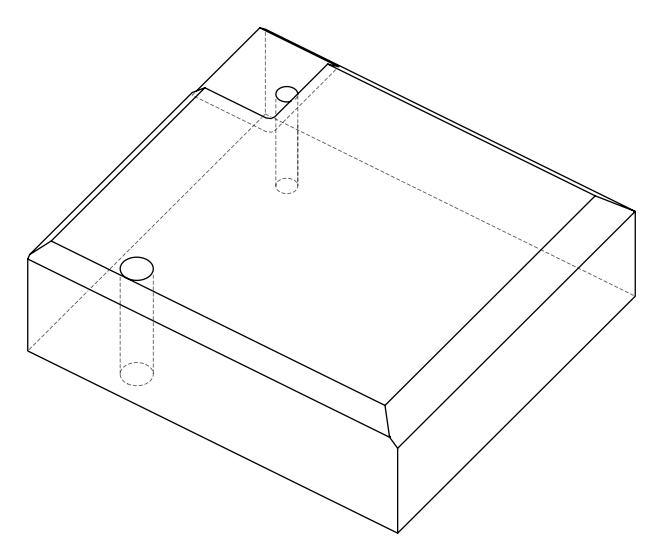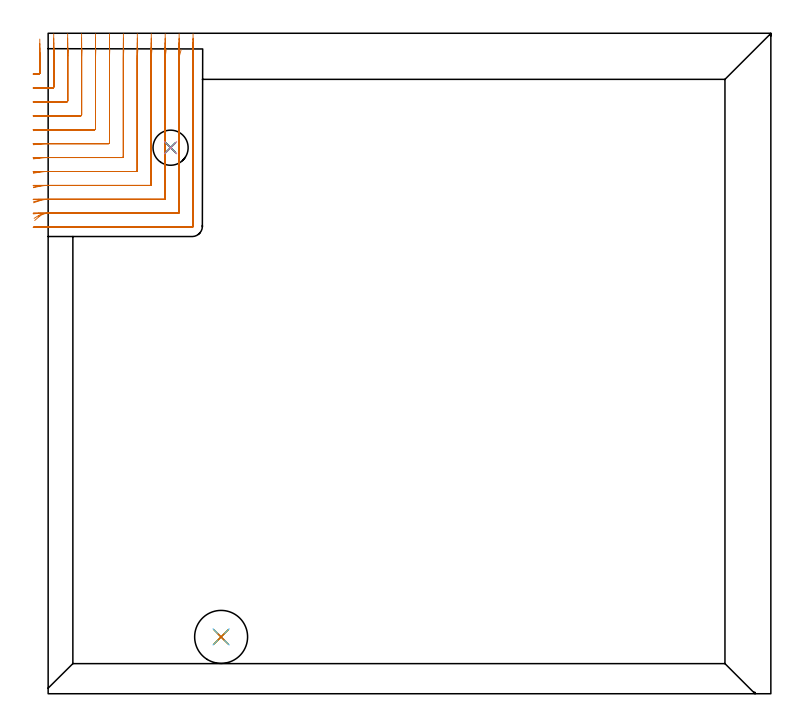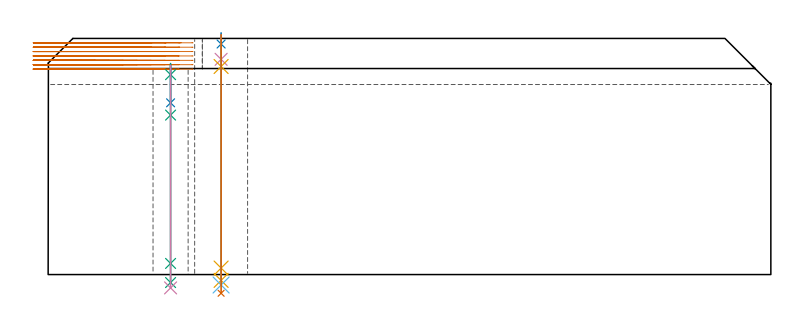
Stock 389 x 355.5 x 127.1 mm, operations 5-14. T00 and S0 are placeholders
(PLAN: 14 operations, 9 tool changes, 98 min)
(1 AREA_MILL | FG_CHAMFER_SURFACE | UGT0205_001 | 23.59 min | 116847 mm3)
(2 AREA_MILL_1 | FG_CHAMFER_SURFACE_1 | UGT0205_001 | 9.74 min | 22344 mm3)
(3 AREA_MILL_2 | FG_CHAMFER_SURFACE_2 | UGT0205_001 | 17.94 min | 49732 mm3)
(4 AREA_MILL_3 | FG_CHAMFER_SURFACE_3 | UGT0205_001 | 24.74 min | 101465 mm3)
(5 MILL_CORNER_NOTCH_RECTANGULAR | CORNER_NOTCH_RECTANGULAR | NXT0201_013 | Follow Part, ap 2.5, ae 75% | 18.98 min | 128930 mm3)
(6 SPOT_DRILL | STEP1HOLE | NXT0321_9005460120000 | 0.05 min | 182 mm3)
(7 SPOT_DRILL_1 | STEP1HOLE_1 | NXT0321_9005460120000 | 0.05 min | 186 mm3)
(8 DRILL_BLIND_HOLE_INTO_CENTER | STEP1HOLE | NXT0301_046 | 0.05 min | 356 mm3)
(9 GUN_DRILL_THROUGH_HOLE | STEP1HOLE | UGT0307_003 | 0.59 min | 4455 mm3)
(10 SPADE_DRILL_TO_ENLARGE_THROUGH_HOLE | STEP1HOLE | UGT0306_009 | 0.54 min | 29122 mm3)
(11 DRILL_TO_ENLARGE_THROUGH_HOLE | STEP1HOLE | UGT0301_392 | 0.56 min | 46895 mm3)
(12 DRILL_BLIND_HOLE_INTO_CENTER_1 | STEP1HOLE_1 | NXT0301_092 | 0.09 min | 1740 mm3)
(13 GUN_DRILL_THROUGH_HOLE_1 | STEP1HOLE_1 | UGT0307_009 | 0.57 min | 10584 mm3)
(14 DRILL_TO_ENLARGE_THROUGH_HOLE_1 | STEP1HOLE_1 | UGT0301_257 | 0.48 min | 18481 mm3)
(TOOL UGT0205_001 | Chamfer Mill 20 x 3 x 45 deg. | D20 FL50 Z2)
(TOOL NXT0201_013 | ENDMILL 10mm | D10 FL30 Z4)
(TOOL NXT0321_9005460120000 | NC Spot Drill, 142deg, 12mm, Carbide, Uncoated | D12 PA142 FL30 Z2)
(TOOL NXT0301_046 | Carbide Drill 7.5mm [860.1-0750-038A1-MM 2214] | D7.5 PA140 FL53 Z2)
(TOOL UGT0307_003 | Gun Drill 7 mm | D7 PA130 FL24 Z1)
(TOOL UGT0306_009 | Spade Drill 18.5mm | D18.5 PA132 FL10 Z2)
(TOOL UGT0301_392 | Twist Drill 28.5 mm | D28.5 PA118 FL165 Z2)
(TOOL NXT0301_092 | Carbide Drill 12.1mm [860.1-1210-061A1-MM 2214] | D12.1 PA140 FL77 Z2)
(TOOL UGT0307_009 | Gun Drill 12 mm | D12 PA130 FL24 Z1)
(TOOL UGT0301_257 | Twist Drill 18.9 mm | D18.9 PA118 FL135 Z2)
(OP 5 MILL_CORNER_NOTCH_RECTANGULAR)
G17 G21 G94 G90
T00 M6
G54
G17 G0 G90 X-7.995 Y333.268 S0 M3
G43 Z137.1 H0
Z124.743
G94 G1 X-5. Y333.449 F250.
X-4.964 Y333.452 F500.
G3 X-4.5 Y333.945 R0.5
G1 Y340.879
Y343.879 F250.
G0 Z137.1
X-7.993 Y325.735
Z124.743
G1 X-5. Y325.934
G2 X-0.017 Y326.1 R75. F500.
G1 X2.505
G3 X3. Y326.595 R0.5
G1 Y341.702
G2 X3.027 Y343.7 R75.
G1 X3.107 Y346.699 F250.
G0 Z137.1
X-7.992 Y318.194
Z124.743
G1 X-5. Y318.416
G2 X-0.017 Y318.6 R67.5 F500.
G1 X10.005
G3 X10.5 Y319.095 R0.5
G1 Y341.702
G2 X10.53 Y343.7 R67.5
G1 X10.618 Y346.699 F250.
G0 Z137.1
X-7.99 Y310.644
Z124.743
G1 X-5. Y310.893
G2 X-0.017 Y311.1 R60. F500.
G1 X17.505
G3 X18. Y311.595 R0.5
G1 Y341.702
G2 X18.033 Y343.7 R60.
G1 X18.133 Y346.698 F250.
G0 Z137.1
X-7.986 Y303.078
Z124.743
G1 X-5. Y303.363
G2 X-0.017 Y303.6 R52.5 F500.
G1 X25.005
G3 X25.5 Y304.095 R0.5
G1 Y341.702
G2 X25.538 Y343.7 R52.5
G1 X25.652 Y346.698 F250.
G0 Z137.1
X-7.982 Y295.491
Z124.743
G1 X-5. Y295.823
G2 X-0.017 Y296.1 R45. F500.
G1 X32.504
G3 X33. Y296.596 R0.5
G1 Y341.702
G2 X33.044 Y343.7 R45.
G1 X33.178 Y346.697 F250.
G0 Z137.1
X-7.973 Y287.869
Z124.743
G1 X-5. Y288.267
G2 X-0.017 Y288.6 R37.5 F500.
G1 X40.004
G3 X40.5 Y289.096 R0.5
G1 Y341.702
G2 X40.553 Y343.7 R37.5
G1 X40.713 Y346.696 F250.
G0 Z137.1
X-7.958 Y280.185
Z124.743
G1 X-5. Y280.683
G2 X-0.017 Y281.1 R30. F500.
G1 X47.504
G3 X48. Y281.596 R0.5
G1 Y341.702
G2 X48.067 Y343.7 R30.
G1 X48.266 Y346.693 F250.
G0 Z137.1
X-7.925 Y272.377
Z124.743
G1 X-5. Y273.041
G2 X-0.017 Y273.6 R22.5 F500.
G1 X55.004
G3 X55.5 Y274.096 R0.5
G1 Y341.702
G2 X55.589 Y343.7 R22.5
G1 X55.855 Y346.688 F250.
G0 Z137.1
X-7.83 Y264.251
Z124.743
G1 X-5. Y265.248
G2 X-0.017 Y266.1 R15. F500.
G1 X62.503
G3 X63. Y266.597 R0.5
G1 Y341.702
G2 X63.134 Y343.7 R15.
G1 X63.533 Y346.673 F250.
G0 Z137.1
X-7.242 Y254.712
Z124.743
G1 X-5. Y256.705
G2 X-0.017 Y258.6 R7.5 F500.
G1 X0.682
X0.826 Y258.599
X0.969 Y258.6
X70.003
G3 X70.5 Y259.097 R0.5
G1 Y341.702
G2 X70.771 Y343.7 R7.5
G1 X71.57 Y346.591 F250.
G0 Z137.1
X-3.017 Y251.1
Z124.743
G1 X-0.017
X77.503 F500.
G3 X78. Y251.597 R0.5
G1 Y341.702
Y344.702 F250.
G0 Z137.1
X-7.997 Y333.36
Z122.386
G1 X-5. Y333.505
G3 X-4.5 Y334. R0.501 F500.
G1 Y340.879
Y343.879 F250.
G0 Z137.1
X-7.996 Y325.836
Z122.386
G1 X-5. Y325.995
G2 X-1.034 Y326.1 R75. F500.
G1 X2.505
G3 X3. Y326.595 R0.5
G1 Y343.083
G2 X3.003 Y343.7 R75.
G1 X3.027 Y346.7 F250.
G0 Z137.1
X-7.995 Y318.307
Z122.386
G1 X-5. Y318.483
G2 X-1.034 Y318.6 R67.5 F500.
G1 X10.005
G3 X10.5 Y319.095 R0.5
G1 Y343.083
G2 X10.503 Y343.7 R67.5
G1 X10.53 Y346.7 F250.
G0 Z137.1
X-7.993 Y310.77
Z122.386
G1 X-5. Y310.969
G2 X-1.034 Y311.1 R60. F500.
G1 X17.505
G3 X18. Y311.595 R0.5
G1 Y343.083
G2 X18.003 Y343.7 R60.
G1 X18.034 Y346.7 F250.
G0 Z137.1
X-7.991 Y303.223
Z122.386
G1 X-5. Y303.45
G2 X-1.034 Y303.6 R52.5 F500.
G1 X25.005
G3 X25.5 Y304.095 R0.5
G1 Y343.083
G2 X25.504 Y343.7 R52.5
G1 X25.539 Y346.7 F250.
G0 Z137.1
X-7.988 Y295.66
Z122.386
G1 X-5. Y295.925
G2 X-1.034 Y296.1 R45. F500.
G1 X32.504
G3 X33. Y296.596 R0.5
G1 Y343.083
G2 X33.004 Y343.7 R45.
G1 X33.045 Y346.7 F250.
G0 Z137.1
X-7.983 Y288.072
Z122.386
G1 X-5. Y288.39
G2 X-1.034 Y288.6 R37.5 F500.
G1 X40.004
G3 X40.5 Y289.096 R0.5
G1 Y343.083
G2 X40.505 Y343.7 R37.5
G1 X40.554 Y346.7 F250.
G0 Z137.1
X-7.974 Y280.44
Z122.386
G1 X-5. Y280.837
G2 X-1.034 Y281.1 R30. F500.
G1 X47.504
G3 X48. Y281.596 R0.5
G1 Y343.083
G2 X48.006 Y343.7 R30.
G1 X48.068 Y346.699 F250.
G0 Z137.1
X-7.953 Y272.719
Z122.386
G1 X-5. Y273.248
G2 X-1.034 Y273.6 R22.5 F500.
G1 X55.004
G3 X55.5 Y274.096 R0.5
G1 Y343.083
G2 X55.508 Y343.7 R22.5
G1 X55.591 Y346.699 F250.
G0 Z137.1
X-7.893 Y264.773
Z122.386
G1 X-5. Y265.566
G2 X-1.034 Y266.1 R15. F500.
G1 X62.504
G3 X63. Y266.596 R0.5
G1 Y343.083
G2 X63.013 Y343.7 R15.
G1 X63.136 Y346.697 F250.
G0 Z137.1
X-7.546 Y255.879
Z122.386
G1 X-5. Y257.466
G2 X-1.034 Y258.6 R7.5 F500.
G1 X70.003
G3 X70.5 Y259.097 R0.5
G1 Y343.083
G2 X70.525 Y343.7 R7.5
G1 X70.772 Y346.69 F250.
G0 Z137.1
X-4.034 Y251.1
Z122.386
G1 X-1.034
X77.503 F500.
G3 X78. Y251.597 R0.5
G1 Y343.083
Y346.083 F250.
G0 Z137.1
X-8. Y333.57
Z120.029
G1 X-5. Y333.597
G3 X-4.5 Y334.091 R0.5 F500.
G1 Y340.879
Y343.879 F250.
G0 Z137.1
X-8. Y326.067
Z120.029
G1 X-5. Y326.096
G2 X-4.273 Y326.1 R75. F500.
G1 X2.505
G3 X3. Y326.595 R0.5
G1 Y343.7
Y346.7 F250.
G0 Z137.1
X-8. Y318.564
Z120.029
G1 X-5. Y318.596
G2 X-4.273 Y318.6 R67.5 F500.
G1 X10.005
G3 X10.5 Y319.095 R0.5
G1 Y343.7
Y346.7 F250.
G0 Z137.1
X-8. Y311.059
Z120.029
G1 X-5. Y311.096
G2 X-4.273 Y311.1 R60. F500.
G1 X17.505
G3 X18. Y311.595 R0.5
G1 Y343.7
Y346.7 F250.
G0 Z137.1
X-8. Y303.553
Z120.029
G1 X-5. Y303.595
G2 X-4.273 Y303.6 R52.5 F500.
G1 X25.005
G3 X25.5 Y304.095 R0.5
G1 Y343.7
Y346.7 F250.
G0 Z137.1
X-8. Y296.046
Z120.029
G1 X-5. Y296.094
G2 X-4.273 Y296.1 R45. F500.
G1 X32.504
G3 X33. Y296.596 R0.5
G1 Y343.7
Y346.7 F250.
G0 Z137.1
X-7.999 Y288.535
Z120.029
G1 X-5. Y288.593
G2 X-4.273 Y288.6 R37.5 F500.
G1 X40.004
G3 X40.5 Y289.096 R0.5
G1 Y343.7
Y346.7 F250.
G0 Z137.1
X-7.999 Y281.018
Z120.029
G1 X-5. Y281.091
G2 X-4.273 Y281.1 R30. F500.
G1 X47.504
G3 X48. Y281.596 R0.5
G1 Y343.7
Y346.7 F250.
G0 Z137.1
X-7.998 Y273.491
Z120.029
G1 X-5. Y273.588
G2 X-4.273 Y273.6 R22.5 F500.
G1 X55.004
G3 X55.5 Y274.096 R0.5
G1 Y343.7
Y346.7 F250.
G0 Z137.1
X-7.996 Y265.937
Z120.029
G1 X-5. Y266.082
G2 X-4.273 Y266.1 R15. F500.
G1 X62.504
G3 X63. Y266.596 R0.5
G1 Y343.7
Y346.7 F250.
G0 Z137.1
X-7.986 Y258.274
Z120.029
G1 X-5. Y258.565
G2 X-4.273 Y258.6 R7.5 F500.
G1 X70.003
G3 X70.5 Y259.097 R0.5
G1 Y343.7
Y346.7 F250.
G0 Z137.1
X-7.273 Y251.1
Z120.029
G1 X-4.273
X77.503 F500.
G3 X78. Y251.597 R0.5
G1 Y343.7
Y346.7 F250.
G0 Z137.1
X-8. Y333.6
Z117.671
G1 X-5.
G3 X-4.5 Y334.094 R0.5 F500.
G1 Y342.308
Y345.308 F250.
G0 Z137.1
X-8. Y326.1
Z117.671
G1 X-5.
X2.505 F500.
G3 X3. Y326.595 R0.5
G1 Y345.129
Y348.129 F250.
G0 Z137.1
X-8. Y318.6
Z117.671
G1 X-5.
X2.505 F500.
X10.005
G3 X10.5 Y319.095 R0.5
G1 Y345.129
Y348.129 F250.
G0 Z137.1
X-8. Y311.1
Z117.671
G1 X-5.
X10.005 F500.
X17.505
G3 X18. Y311.595 R0.5
G1 Y345.129
Y348.129 F250.
G0 Z137.1
X-8. Y303.6
Z117.671
G1 X-5.
X17.505 F500.
X25.005
G3 X25.5 Y304.095 R0.5
G1 Y345.129
Y348.129 F250.
G0 Z137.1
X-8. Y296.1
Z117.671
G1 X-5.
X25.005 F500.
X32.504
G3 X33. Y296.596 R0.5
G1 Y345.128
Y348.128 F250.
G0 Z137.1
X-8. Y288.6
Z117.671
G1 X-5.
X32.504 F500.
X40.004
G3 X40.5 Y289.096 R0.5
G1 Y345.128
Y348.128 F250.
G0 Z137.1
X-8. Y281.1
Z117.671
G1 X-5.
X40.004 F500.
X47.504
G3 X48. Y281.596 R0.5
G1 Y345.128
Y348.128 F250.
G0 Z137.1
X-8. Y273.6
Z117.671
G1 X-5.
X47.504 F500.
X55.004
G3 X55.5 Y274.096 R0.5
G1 Y345.128
Y348.128 F250.
G0 Z137.1
X-8. Y266.1
Z117.671
G1 X-5.
X55.004 F500.
X62.504
G3 X63. Y266.596 R0.5
G1 Y345.128
Y348.128 F250.
G0 Z137.1
X-8. Y258.599
Z117.671
G1 X-5. Y258.6
X62.504 F500.
X70.003
G3 X70.5 Y259.097 R0.5
G1 Y345.128
Y348.128 F250.
G0 Z137.1
X-7.998 Y251.1
Z117.671
G1 X-4.998
X77.503 F500.
G3 X78. Y251.597 R0.5
G1 Y345.128
Y348.128 F250.
G0 Z137.1
X-8. Y333.6
Z115.314
G1 X-5.
G3 X-4.5 Y334.094 R0.5 F500.
G1 Y344.665
Y347.665 F250.
G0 Z137.1
X-8. Y326.1
Z115.314
G1 X-5.
X2.505 F500.
G3 X3. Y326.595 R0.5
G1 Y347.486
Y350.486 F250.
G0 Z137.1
X-8. Y318.6
Z115.314
G1 X-5.
X10.005 F500.
G3 X10.5 Y319.095 R0.5
G1 Y347.486
Y350.486 F250.
G0 Z137.1
X-8. Y311.1
Z115.314
G1 X-5.
X17.505 F500.
G3 X18. Y311.595 R0.5
G1 Y347.486
Y350.486 F250.
G0 Z137.1
X-8. Y303.6
Z115.314
G1 X-5.
X25.005 F500.
G3 X25.5 Y304.095 R0.5
G1 Y347.486
Y350.486 F250.
G0 Z137.1
X-8. Y296.1
Z115.314
G1 X-5.
X32.504 F500.
G3 X33. Y296.596 R0.5
G1 Y347.486
Y350.486 F250.
G0 Z137.1
X-8. Y288.6
Z115.314
G1 X-5.
X40.004 F500.
G3 X40.5 Y289.096 R0.5
G1 Y347.486
Y350.486 F250.
G0 Z137.1
X-8. Y281.1
Z115.314
G1 X-5.
X47.504 F500.
G3 X48. Y281.596 R0.5
G1 Y347.486
Y350.486 F250.
G0 Z137.1
X-8. Y273.6
Z115.314
G1 X-5.
X55.004 F500.
G3 X55.5 Y274.096 R0.5
G1 Y347.486
Y350.486 F250.
G0 Z137.1
X-8. Y266.1
Z115.314
G1 X-5.
X62.503 F500.
G3 X63. Y266.597 R0.5
G1 Y347.486
Y350.486 F250.
G0 Z137.1
X-8. Y258.6
Z115.314
G1 X-5.
X70.003 F500.
G3 X70.5 Y259.097 R0.5
G1 Y347.485
Y350.485 F250.
G0 Z137.1
X-8. Y251.1
Z115.314
G1 X-5.
X77.503 F500.
G3 X78. Y251.597 R0.5
G1 Y347.485
Y350.485 F250.
G0 Z137.1
X-8. Y333.6
Z112.957
G1 X-5.
G3 X-4.5 Y334.094 R0.5 F500.
G1 Y347.022
Y350.022 F250.
G0 Z137.1
X-8. Y326.1
Z112.957
G1 X-5.
X2.505 F500.
G3 X3. Y326.595 R0.5
G1 Y349.843
Y352.843 F250.
G0 Z137.1
X-8. Y318.6
Z112.957
G1 X-5.
X10.005 F500.
G3 X10.5 Y319.095 R0.5
G1 Y349.843
Y352.843 F250.
G0 Z137.1
X-8. Y311.1
Z112.957
G1 X-5.
X17.505 F500.
G3 X18. Y311.595 R0.5
G1 Y349.843
Y352.843 F250.
G0 Z137.1
X-8. Y303.6
Z112.957
G1 X-5.
X25.005 F500.
G3 X25.5 Y304.095 R0.5
G1 Y349.843
Y352.843 F250.
G0 Z137.1
X-8. Y296.1
Z112.957
G1 X-5.
X32.504 F500.
G3 X33. Y296.596 R0.5
G1 Y349.843
Y352.843 F250.
G0 Z137.1
X-8. Y288.6
Z112.957
G1 X-5.
X40.004 F500.
G3 X40.5 Y289.096 R0.5
G1 Y349.843
Y352.843 F250.
G0 Z137.1
X-8. Y281.1
Z112.957
G1 X-5.
X47.504 F500.
G3 X48. Y281.596 R0.5
G1 Y349.843
Y352.843 F250.
G0 Z137.1
X-8. Y273.6
Z112.957
G1 X-5.
X55.004 F500.
G3 X55.5 Y274.096 R0.5
G1 Y349.843
Y352.843 F250.
G0 Z137.1
X-8. Y266.1
Z112.957
G1 X-5.
X62.503 F500.
G3 X63. Y266.597 R0.5
G1 Y349.843
Y352.843 F250.
G0 Z137.1
X-8. Y258.6
Z112.957
G1 X-5.
X70.003 F500.
G3 X70.5 Y259.097 R0.5
G1 Y349.843
Y352.843 F250.
G0 Z137.1
X-8. Y251.1
Z112.957
G1 X-5.
X77.503 F500.
G3 X78. Y251.597 R0.5
G1 Y349.843
Y352.843 F250.
G0 Z137.1
X-8. Y333.6
Z110.6
G1 X-5.
G3 X-4.5 Y334.094 R0.5 F500.
G1 Y349.378
Y352.378 F250.
G0 Z137.1
X-8. Y326.1
Z110.6
G1 X-5.
X2.505 F500.
G3 X3. Y326.595 R0.5
G1 Y352.199
Y355.199 F250.
G0 Z137.1
X-8. Y318.6
Z110.6
G1 X-5.
X10.005 F500.
G3 X10.5 Y319.095 R0.5
G1 Y352.199
Y355.199 F250.
G0 Z137.1
X-8. Y311.1
Z110.6
G1 X-5.
X17.505 F500.
G3 X18. Y311.595 R0.5
G1 Y352.199
Y355.199 F250.
G0 Z137.1
X-8. Y303.6
Z110.6
G1 X-5.
X25.005 F500.
G3 X25.5 Y304.095 R0.5
G1 Y352.199
Y355.199 F250.
G0 Z137.1
X-8. Y296.1
Z110.6
G1 X-5.
X32.504 F500.
G3 X33. Y296.596 R0.5
G1 Y352.199
Y355.199 F250.
G0 Z137.1
X-8. Y288.6
Z110.6
G1 X-5.
X40.004 F500.
G3 X40.5 Y289.096 R0.5
G1 Y352.199
Y355.199 F250.
G0 Z137.1
X-8. Y281.1
Z110.6
G1 X-5.
X47.504 F500.
G3 X48. Y281.596 R0.5
G1 Y352.199
Y355.199 F250.
G0 Z137.1
X-8. Y273.6
Z110.6
G1 X-5.
X55.004 F500.
G3 X55.5 Y274.096 R0.5
G1 Y352.199
Y355.199 F250.
G0 Z137.1
X-8. Y266.1
Z110.6
G1 X-5.
X62.503 F500.
G3 X63. Y266.597 R0.5
G1 Y352.199
Y355.199 F250.
G0 Z137.1
X-8. Y258.6
Z110.6
G1 X-5.
X70.003 F500.
G3 X70.5 Y259.097 R0.5
G1 Y352.199
Y355.199 F250.
G0 Z137.1
X-8. Y251.1
Z110.6
G1 X-5.
X77.503 F500.
G3 X78. Y251.597 R0.5
G1 Y352.199
Y355.199 F250.
G0 Z137.1
M5
M2
(OP 6 SPOT_DRILL)
G17 G21 G94 G90
T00 M6
G54
G17 G0 G90 X93.1 Y30.6 S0 M3
G43 Z137.1 H0
G94 G81 G98 Z124.1 F250. R130.1
G80
M5
M2
(OP 7 SPOT_DRILL_1)
G17 G21 G94 G90
T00 M6
G54
G17 G0 G90 X65.9 Y293.9 S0 M3
G43 Z137.1 H0
G94 G81 G98 Z107.6 F250. R113.6
G80
M5
M2
(OP 8 DRILL_BLIND_HOLE_INTO_CENTER)
G17 G21 G94 G90
T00 M6
G54
G17 G0 G90 X93.1 Y30.6 S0 M3
G43 Z137.1 H1
G94 G81 G98 Z115.85 F250. R129.1
G80
M5
M2
(OP 9 GUN_DRILL_THROUGH_HOLE)
G17 G21 G94 G90
T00 M6
G54
G17 G0 G90 X93.1 Y30.6 M8
G43 Z137.1 H0
Z123.964
S716 M3
G94 G1 Z111.992 F125. M26
G4 X.084
Z3.5 F250.
G4 X.084
Z-3.132 F125.
G4 X.084
M5
M9
G0 Z123.964
Z137.1
M2
(OP 10 SPADE_DRILL_TO_ENLARGE_THROUGH_HOLE)
G17 G21 G94 G90
T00 M6
G54
G17 G0 G90 X93.1 Y30.6 S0 M3
G43 Z137.1 H0
G94 G73 G98 Z-5.618 F250. Q16.59 R129.1
G80
M5
M2
(OP 11 DRILL_TO_ENLARGE_THROUGH_HOLE)
G17 G21 G94 G90
T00 M6
G54
G17 G0 G90 X93.1 Y30.6 S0 M3
G43 Z137.1 H0
G94 G73 G98 Z-10.062 F250. Q27.432 R129.1
G80
M5
M2
(OP 12 DRILL_BLIND_HOLE_INTO_CENTER_1)
G17 G21 G94 G90
T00 M6
G54
G17 G0 G90 X65.9 Y293.9 S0 M3
G43 Z137.1 H1
G94 G81 G98 Z92.45 F250. R112.6
G80
M5
M2
(OP 13 GUN_DRILL_THROUGH_HOLE_1)
G17 G21 G94 G90
T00 M6
G54
G17 G0 G90 X65.9 Y293.9 M8
G43 Z137.1 H0
Z106.683
S716 M3
G94 G1 Z85.836 F125. M26
G4 X.084
Z6. F250.
G4 X.084
Z-4.298 F125.
G4 X.084
M5
M9
G0 Z106.683
Z137.1
M2
(OP 14 DRILL_TO_ENLARGE_THROUGH_HOLE_1)
G17 G21 G94 G90
T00 M6
G54
G17 G0 G90 X65.9 Y293.9 S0 M3
G43 Z137.1 H0
G94 G73 G98 Z-7.178 F250. Q16.825 R112.6
G80
M5
M2
